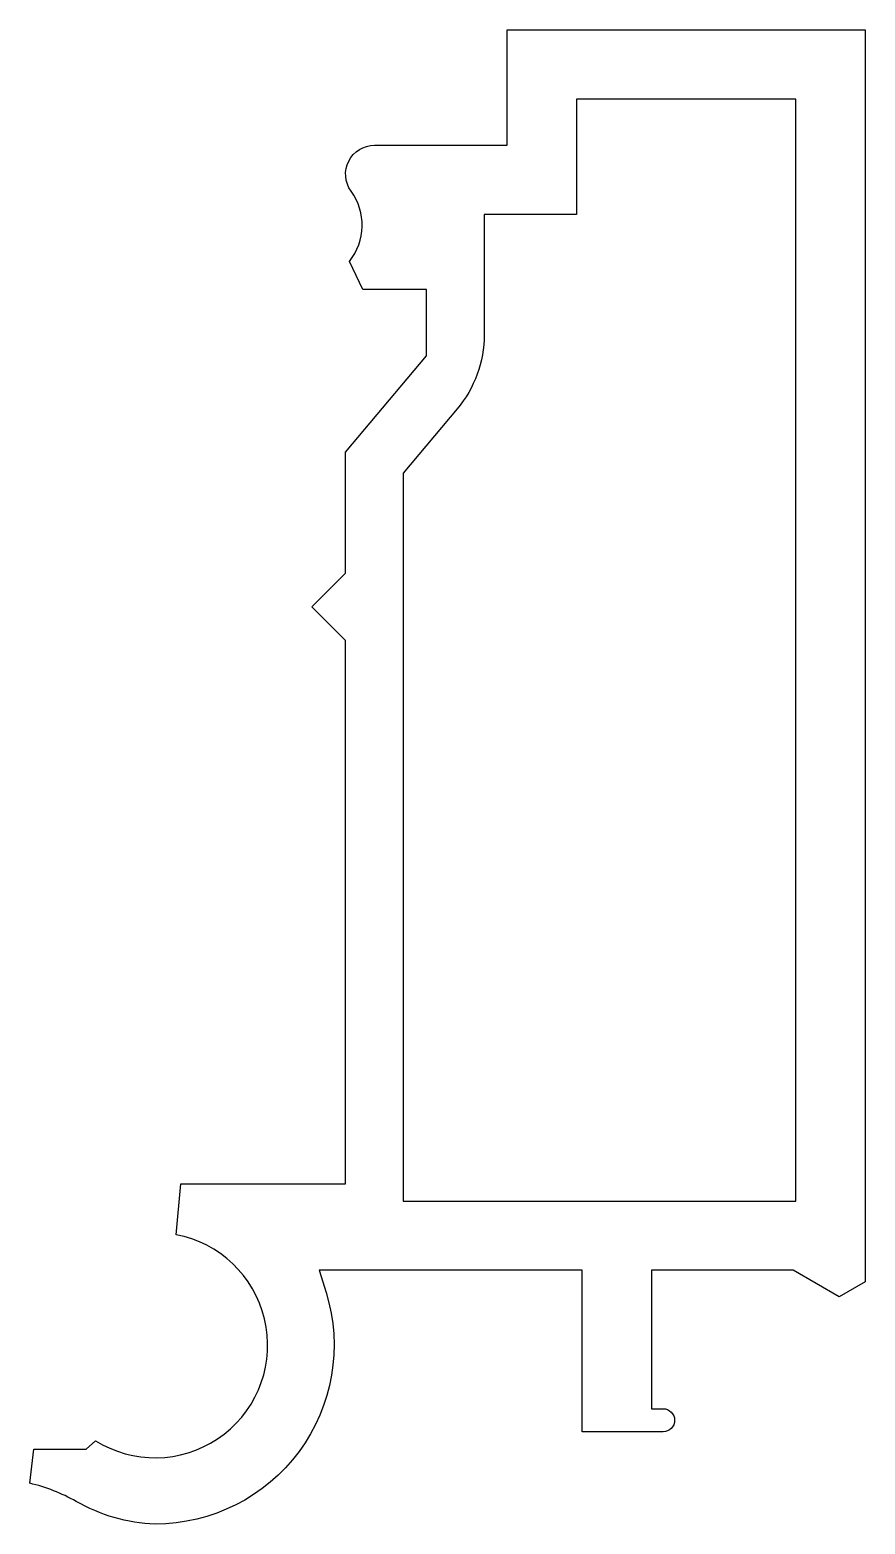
# Model space of a CAD drawing. Header units: millimetres. Extents: x -14.5 to 0, y -3.9 to 22.
import ezdxf

# ---------------------------------------------------------------- set-up
doc = ezdxf.new("R2010")
doc.units = ezdxf.units.MM
doc.header["$LTSCALE"] = 0.5

msp = doc.modelspace()

# ---------------------------------------------------------------- linework, layer by layer
for points in [[(-8.5, 20), (-6.2, 20), (-6.2, 22), (0, 22), (0, 0.3), (-0.45, 0.04), (-1.246, 0.5), (-3.7, 0.5), (-3.7, -1.9), (-3.5, -1.9, -1), (-3.5, -2.3), (-4.9, -2.3), (-4.9, 0.5), (-9.457, 0.5), (-9.337, 0.112, -0.504614), (-12.3, -3.9, -0.120349), (-13.668, -3.507, 0.072063), (-14.469, -3.192), (-14.4, -2.6), (-13.495, -2.6), (-13.335, -2.459), (-13.213, -2.523, 1.162392), (-11.937, 1.116), (-11.854, 2), (-9, 2), (-9, 11.417), (-9.583, 12), (-9, 12.583), (-9, 14.682), (-7.6, 16.35), (-7.6, 17.5), (-8.7, 17.5), (-8.934, 17.988, 0.339409), (-8.904, 19.205, -0.613429), (-8.5, 20)], [(-6.6, 16.714, -0.176327), (-7.068, 15.429), (-8, 14.318), (-8, 1.7), (-1.2, 1.7), (-1.2, 20.8), (-5, 20.8), (-5, 18.8), (-6.6, 18.8), (-6.6, 16.714)]]:
    msp.add_lwpolyline(points, format="xyb", close=True)

doc.saveas('drawing.dxf')
